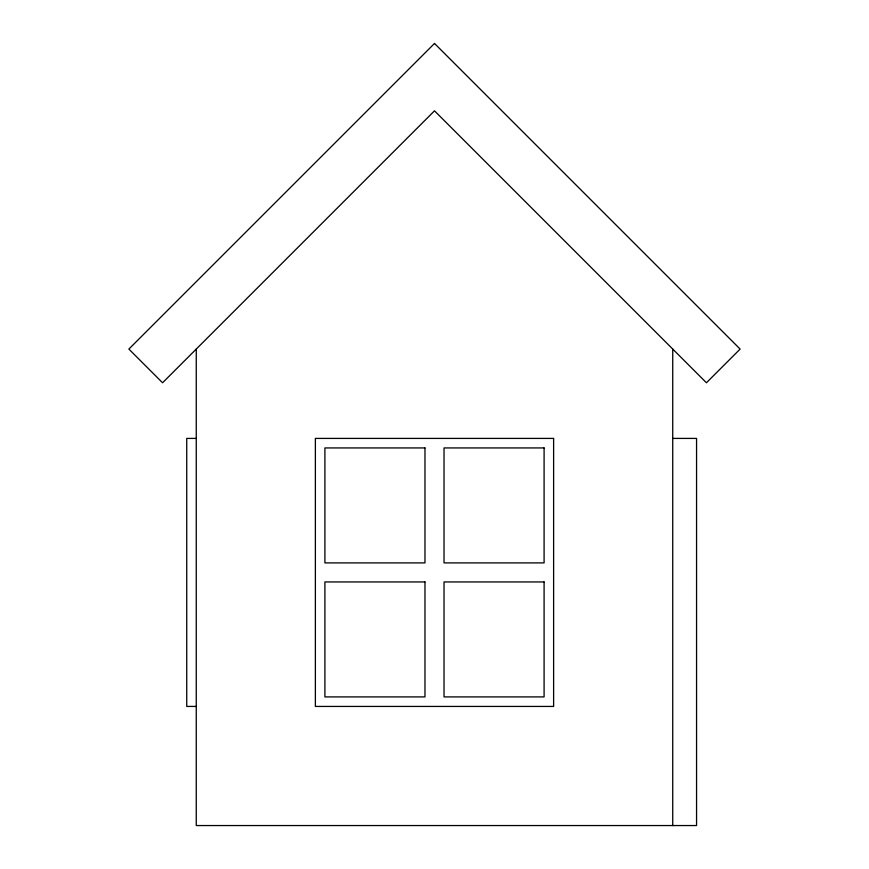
<?xml version="1.0" encoding="UTF-8"?>
<svg xmlns="http://www.w3.org/2000/svg" width="869" height="869" viewBox="0 0 869 869"><rect width="100%" height="100%" fill="white"/><g stroke="black" fill="none" stroke-linecap="round" stroke-linejoin="round"><path stroke-width="1.3" d="M196.264 438.411L186.737 438.411L186.737 706.432L196.264 706.432M672.736 438.411L696.558 438.411L696.558 825.55L196.264 825.55L196.264 349.077M672.736 349.077L672.736 825.55M434.5 43.45L128.873 349.077L162.568 382.762L434.5 110.83L706.432 382.762L740.127 349.077L434.5 43.45M553.618 438.411L315.382 438.411L315.382 706.432L553.618 706.432L553.618 438.411M424.974 447.937L324.908 447.937L324.908 562.895L424.974 562.895L424.974 447.937M544.092 447.937L444.026 447.937L444.026 562.895L544.092 562.895L544.092 447.937M424.974 581.948L324.908 581.948L324.908 696.905L424.974 696.905L424.974 581.948M544.092 581.948L444.026 581.948L444.026 696.905L544.092 696.905L544.092 581.948"/></g></svg>
